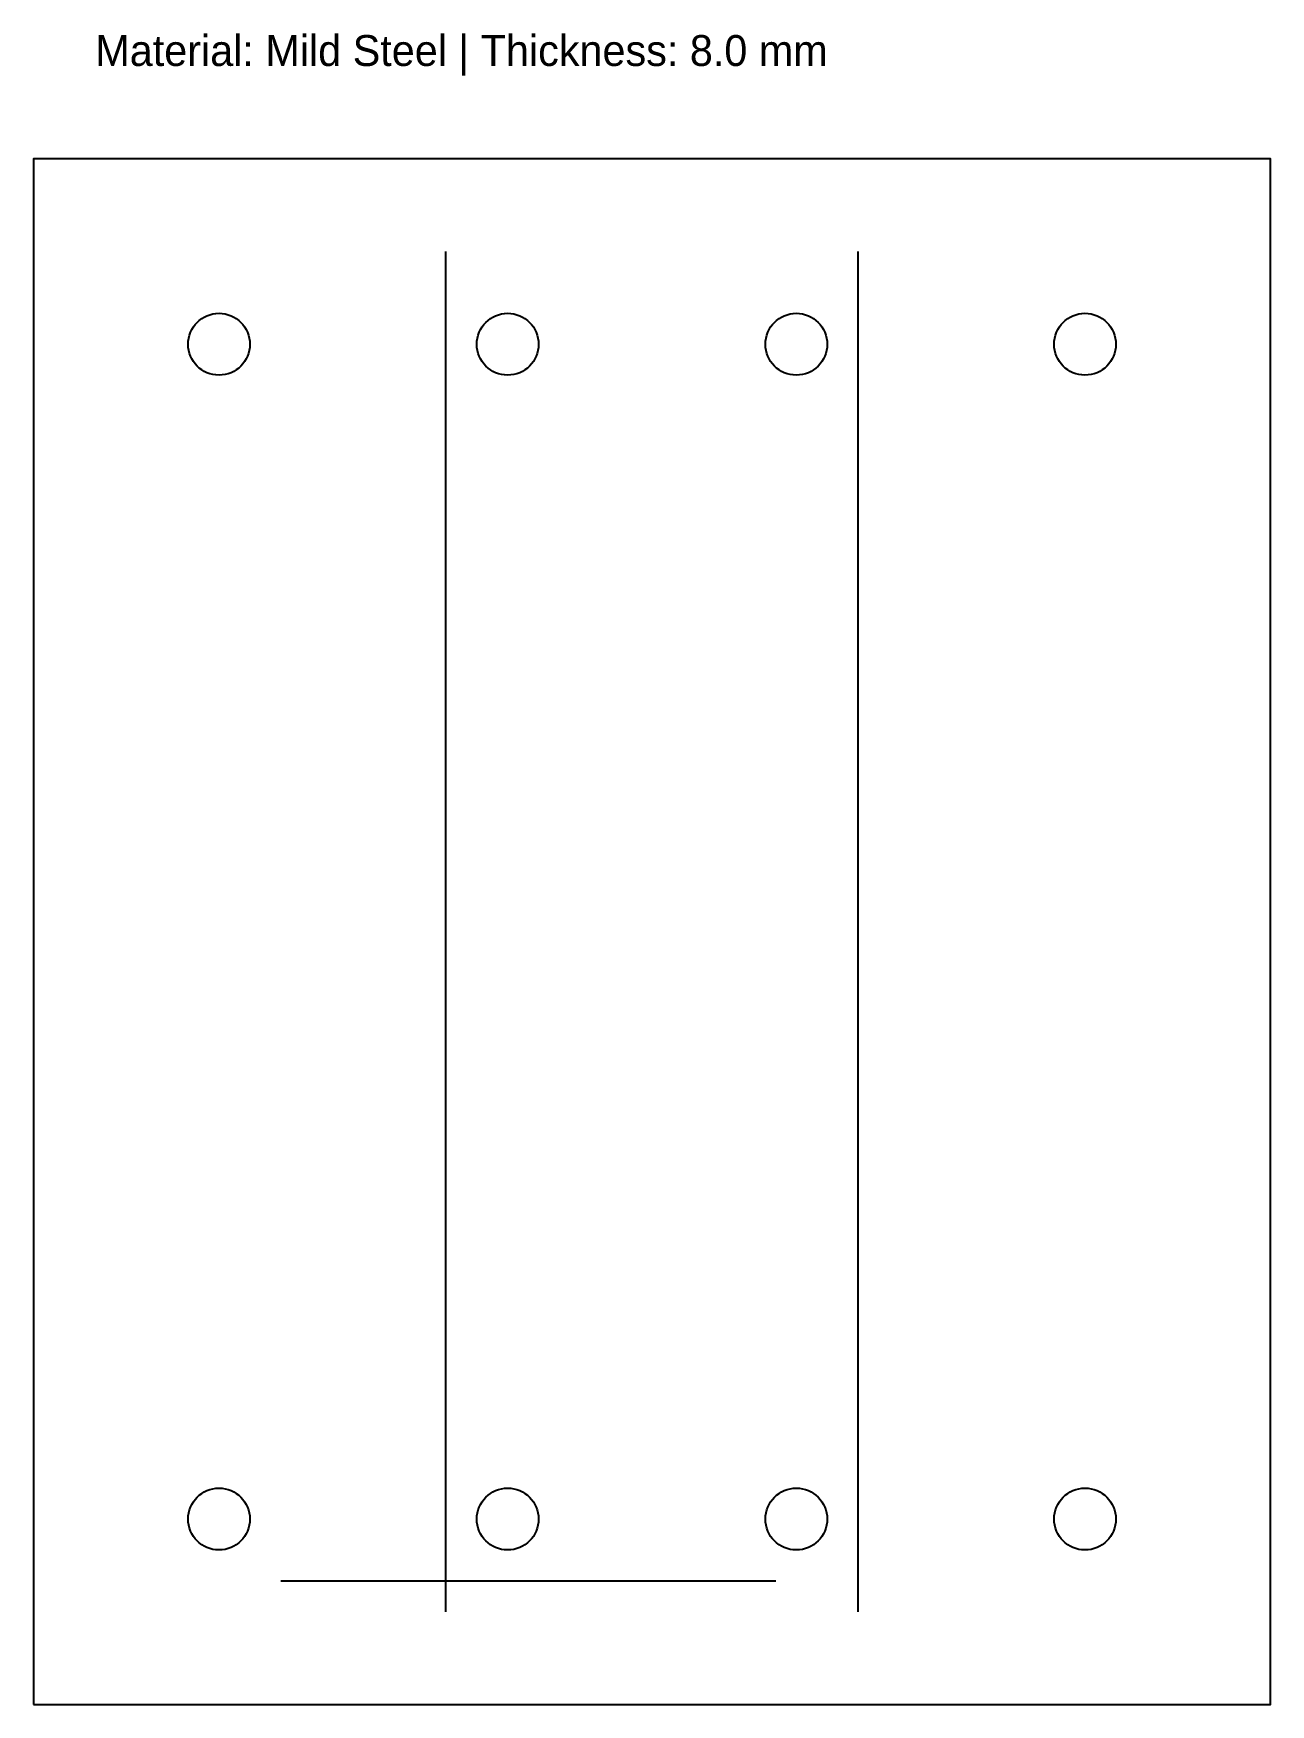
# Model space of a CAD drawing. Header units: metres. Extents: x 0 to 200, y 0 to 270.
import ezdxf

# ---------------------------------------------------------------- set-up
doc = ezdxf.new("R2010")
doc.units = ezdxf.units.M

msp = doc.modelspace()

# ---------------------------------------------------------------- linework, layer by layer
at = {"layer": 'FOLD'}
for p, q in [((66.67, 15), (66.67, 235)), ((133.33, 15), (133.33, 235))]:
    msp.add_line(p, q, dxfattribs=at)
at = {"layer": 'HOLES'}
for centre in [(30, 220), (76.67, 220), (123.33, 220), (170, 220), (30, 30), (76.67, 30), (123.33, 30), (170, 30)]:
    msp.add_circle(centre, 5, dxfattribs=at)
at = {"layer": 'OUTLINE'}
msp.add_lwpolyline([(0, 0), (200, 0), (200, 250), (0, 250)], close=True, dxfattribs=at)
at = {"layer": 'SEAMS', "linetype": 'CONTINUOUS'}
msp.add_line((40, 20), (120, 20), dxfattribs=at)

# ---------------------------------------------------------------- texts
at = {"layer": 'NOTES'}
msp.add_text('Material: Mild Steel | Thickness: 8.0 mm', height=5, dxfattribs=at).set_placement((10, 265))

doc.saveas('drawing.dxf')
